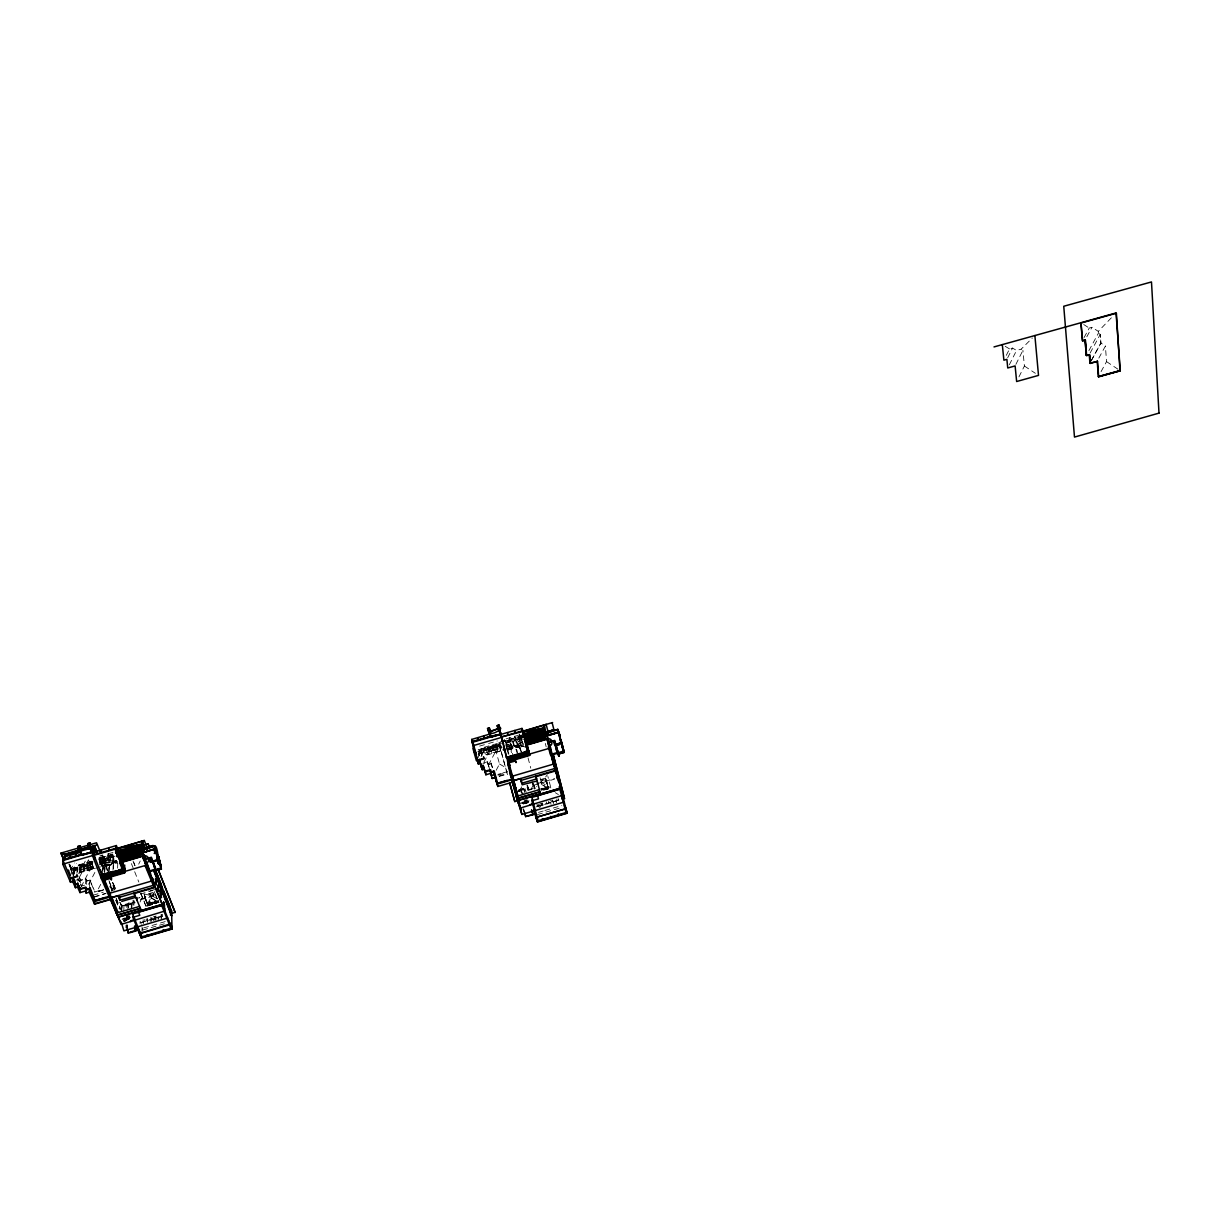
<?xml version="1.0" encoding="UTF-8"?>
<svg xmlns="http://www.w3.org/2000/svg" width="1220" height="1220" viewBox="0 0 1220 1220"><rect width="100%" height="100%" fill="white"/><g stroke="black" fill="none" stroke-linecap="round" stroke-linejoin="round"><path stroke-width="0.75" stroke-dasharray="5 3.75" d="M141.993 933.498L142.008 928.405L142.877 930.524M143.365 923.601L143.136 919.712M117.73 861.671L102.144 866.825M139.522 923.021L162.672 915.839M133.91 905.362L133.956 899.536M131.272 909.113L131.318 903.745L124.547 905.728M131.912 907.497L131.943 902.983M133.01 905.027L133.071 898.454M129.533 918.767L129.564 916.159M129.747 915.808L129.716 918.812L126.529 919.743M125.385 918.263L125.34 920.81M126.727 919.59L127.368 916.51L127.322 919.407M127.109 927.444L127.139 924.806M127.154 914.924C124.318 920.658 135.206 914.42 127.093 917.44M127.276 928.877L127.261 925.111M127.612 917.455L127.612 914.786M127.703 914.771L127.658 917.364M127.871 910.105L127.932 904.737M128.13 919.178L128.237 914.619M128.634 907.939L128.664 904.965L130.586 904.401M128.923 918.934L128.954 916.037M124.013 921.207L124.043 919.453M125.065 921.832L125.111 918.202L122.64 919.072M125.934 927.779L126.026 925.034M126.621 917.745L126.651 915.153M123.86 909.845L123.937 905.331M121.421 910.562L121.954 905.301L134.383 901.671M117.638 868.167L117.745 863.333L113.475 863.943L113.307 870.409M113.963 856.989L110.684 857.828L110.562 862.174L113.856 861.198L113.963 856.867M114.619 890.143L111.813 882.563M112.499 882.365L114.436 887.062L113.734 887.992M111.386 890.89L111.722 887.428M111.538 891.256L111.645 887.214M112.698 861.534L112.804 857.202M113.018 870.485L113.185 864.034L109.373 865.758L109.19 872.224M113.262 861.823L113.399 856.714M108.961 871.675L109.373 865.758M109.952 857.614L109.8 862.921L116.724 860.923M110.12 857.66L109.983 862.769L116.556 860.862M108.046 853.71L108.031 856.776L102.8 857.904M108.123 856.364L108.199 853.832M108.58 858.011L108.458 861.991L102.694 863.668M108.87 863.455L108.9 862.387L102.678 864.202M108.9 872.315L108.854 865.285L105.042 867.023L104.828 873.489M105.301 859.063L105.179 862.845L108.29 861.945L108.336 858.209L105.347 859.078M106.735 862.357L106.841 858.636M104.31 863.196L104.462 858.514M104.157 871.614L104.325 866.2L116.937 862.54M104.6 872.94L104.813 866.459L117.516 862.769M104.996 862.997L105.133 859.002M100.086 859.322L100.116 858.529M100.955 864.217L101.016 862.479M101.474 865.498L101.519 863.684M101.992 864.401L102.16 859.444L113.521 856.15M102.16 866.429L102.388 859.734L106.643 870.043M102.419 857.919L102.51 855.388M102.358 873.291L102.388 865.514M102.816 858.224L102.739 855.327M102.709 870.15L103.212 856.043L100.452 856.837L99.964 867.527M99.14 860.024L99.155 858.971L101.702 865.315M99.644 864.782L99.933 856.989M100.452 863.013L100.498 861.198M112.636 853.985L98.469 858.484L112.636 854.381M93.406 868.244L93.498 866.047M92.201 863.729L92.278 861.976M92.491 869.311L92.522 861.579L92.491 869.311L88.999 870.348L89.06 862.327M88.999 870.348L89.045 862.586M89.563 886.665L89.853 879.818L86.727 880.733L86.559 884.378M90.478 869.097L90.676 864.705M90.692 864.172L90.768 862.418M86.056 870.378L86.254 865.986M87.855 865.026L87.931 863.211M87.794 870.012L88.13 862.586M84.302 871.019L84.653 863.592M84.714 865.941L84.805 864.126M85.568 883.829L85.812 878.583L80.627 880.093L80.444 883.737M86.284 865.453L86.361 863.699M83.433 866.307L83.524 864.492M83.356 871.293L83.722 863.867M80.108 872.102L80.322 867.71L83.418 866.779L83.189 871.248L80.108 872.102L80.276 867.679M80.352 867.161L80.444 865.407L80.291 867.222M81.618 871.659L81.847 867.268M81.862 866.734L81.954 864.98M77.851 881.221L78.019 878.003M79.315 865.148L78.934 872.574L96.654 867.435M79.864 872.315L80.245 864.873M77.058 869.463L77.15 867.71M76.936 873.154L77.363 865.285L91.744 861.122M77.683 871.904L77.363 865.285M73.749 874.343L73.947 870.866L77.089 869.952M73.978 870.394L74.084 868.564M74.344 874.069L74.511 871.034L76.494 870.455M75.548 869.906L75.64 868.152M73.047 875.457L73.337 868.457L70.989 868.701L77.958 866.688M73.581 874.435L73.779 870.805L77.272 869.799M69.586 865.361L71.202 869.692L73.413 869.052M71.37 874.069L71.69 868.503L70.272 865.163M519.506 791.307L521.916 786.351M531.035 789.493L533.399 784.628M126.453 907.314L129.762 900.573M140.025 902.068L144.082 893.803M147.589 906.155L151.615 897.92L147.925 888.724M138.683 864.156L140.224 861M147.833 905.652L151.509 898.225L149.77 893.894L144.387 897.096L147.833 905.652L144.387 894.962L153.354 892.338M1006.302 355.356L1009.535 348.905L1012.539 348.066L1016.534 350.46L1021.14 349.179L1032.379 338.016M1007.689 357.735L1012.539 348.066M1009.337 364.795L1016.534 350.46M1015.894 364.368L1022.909 350.353L1021.14 349.179M1018.959 376.873L1024.403 366.031L1022.909 350.353M78.903 873.352L86.483 858.727M79.346 877.424L88.481 859.81L91.439 866.947L94.703 868.716M91.439 866.947L81.526 886.071L78.522 879.025L81.526 886.071L88.907 883.92L96.334 869.601M98.393 888.801L100.848 884.058M477.157 759.282L481.778 750.468L484.691 749.629L489.754 751.184L494.176 749.827L500.429 742.827M483.837 762.317L489.723 751.124M488.427 765.047L495.93 750.849L494.161 749.827M157.548 898.881L151.478 895.663L140.819 893.192L146.003 906.018L155.885 889.914M496.189 770.262L499.498 763.979L495.899 750.849M1084.077 337.559L1089.231 328.073L1091.991 327.296L1098.29 331.367L1112.152 316.986M1086.822 336.781L1091.991 327.311M1088.896 350.643L1098.412 333.167L1098.29 331.367M1090.116 353.037L1100.257 334.402L1098.412 333.167M1091.61 360.068L1100.897 343.034L1100.257 334.402L1100.882 343.034L1089.918 363.163M1098.839 358.1L1105.411 346.053L1100.882 343.034M1101.08 371.612L1106.54 361.608L1105.411 346.053M69.982 870.439L74.603 862.952M71.828 871.126L76.463 863.653M513.788 745.466L512.507 741.607L510.448 742.202L511.744 746.076L514.489 745.71L516.975 744.566L515.663 740.692L513.62 741.287L514.901 745.145M516.472 743.071L516.197 742.263M510.982 743.788L511.241 744.581M512.537 741.714L513.65 741.394M541.375 783.636L540.872 782.218L547.46 774.807M110.639 859.597L110.608 860.496M522.892 735.828L520.604 737.719M94.26 897.127L106.049 893.482M89.304 863.196L92.781 862.174M492.514 745.664L494.771 752.892L502.243 750.041L500.841 745.664L497.47 746.64M147.833 903.501L156.312 901.016M538.081 789.691L547.826 786.839M149.328 903.425L151.676 902.739L151.676 904.157M157.044 901.168L154.696 901.854L154.757 903.212M546.453 787.601L544.196 788.257L544.623 789.523M149.389 904.127L151.615 903.471M152.073 903.334L154.315 902.678M154.757 902.541L156.999 901.9M541.863 789.63L544.029 789.004M544.471 788.882L546.621 788.242M144.387 896.852L147.833 905.469L158.554 902.266M146.003 906.018L162.092 901.305M147.788 905.896L154.94 903.791M543.937 789.919L550.982 788.257L547.887 776.454M122.64 918.69L125.385 917.882M122.076 919.438L124.638 918.919L124.608 921.039L126.712 920.414M521.748 802.501L529.038 800.366M130.494 917.348L125.629 918.767L125.126 917.516M520.086 803.568L529.205 800.899M128.862 918.507L125.629 919.453L125.111 918.202M522.114 803.66L529.404 801.525M123.479 920.612L129.518 919.148L127.307 919.804M125.584 920.307L126.712 919.971M523.365 803.812L527.406 802.653M123.555 921.222L127.032 920.2M524.6 803.751L527.696 802.851M525.164 803.584L526.735 803.126M153.354 916.861L154.803 916.433L154.849 920.246M541.116 803.522L539.713 803.934L540.872 807.35M549.9 800.945L551.303 800.534L551.897 802.241M141.291 922.503L162.672 916.235M537.242 806.328L558.989 799.969M536.159 806.847L560.132 799.817M143.64 927.917L169.367 920.368M538.477 812.383L543.19 810.995M544.867 810.492L561.764 805.535M142.74 930.006L164.685 923.723M537.547 814.594L560.376 807.884M102.907 858.102L99.171 859.185M478.545 751.261L481.61 750.376L480.985 748.195L500.871 742.431M484.065 762.774L487.421 761.798L488.015 763.995L491.05 763.11L493.49 771.009M491.279 763.857L488.244 764.742L487.649 762.546L482.632 764.01M94.916 891.866L103.639 889.319M497.806 774.425L501.176 773.434M502.869 772.946L507.916 771.482M98.378 891.271L103.761 889.639M98.515 891.591L103.746 890.066M498.05 775.173L504.79 773.205M499.087 776.057L504.363 774.532M499.209 776.423L504.5 774.883M93.208 895.175L103.273 892.232M94.275 896.715L105.21 893.528M149.801 890.981L155.184 889.41M140.285 894.077L152.576 890.478M540.353 779.641L545.553 778.116L546.362 780.571M135.435 898.362L139.843 897.813L138.531 894.58M141.001 899.048L156.343 894.58M536.8 783.743L554.52 778.558M140.269 899.872L156.145 895.236M518.759 789.676L527.345 787.174M533.17 783.24L534.924 788.44L534.055 785.131L554.505 779.153M121.497 906.048L134.383 902.281L135.435 904.874M518.729 790.285L528.138 787.525L527.269 787.784L528.199 791.094M124.715 905.789L127.764 904.889M128.1 904.798L131.15 903.898M134.368 903.029L135.267 902.754M517.951 791.078L524.493 789.157M125.279 905.957L127.2 905.393M518.134 791.124L521.092 790.255M521.413 790.163L524.356 789.294L525.912 794.006M518.79 791.261L520.635 790.712L521.504 793.366M528.428 789.752L534.131 788.089L532.133 782.218M532.072 789.279L529.221 790.102L527.482 784.902L528.367 788.196M99.979 855.723L102.754 854.93M108.183 853.802L113.262 852.368M479.628 746.091L486.78 744.017M488.579 743.499L497.303 740.967M506.117 738.832L519.613 734.882L520.376 737.154M519.796 735.629L522.023 734.974M99.918 857.523L102.465 856.791M522.145 735.34L519.918 735.98L519.491 734.486M521.733 735.721L498.675 742.4L507.688 775.493M504.104 743.788L498.675 742.4L521.855 736.072M99.872 858.651L113.216 854.793M520.391 736.682L522.404 736.102M520.604 737.017L505.202 741.516L510.143 740.128M91.729 861.549L77.348 865.727L77.927 867.115L73.169 868.503L74.755 872.224M98.911 859.475L99.842 859.2L104.325 870.058M520.559 737.154L522.557 736.56M91.973 861.671L77.577 866.276L93.757 861.594M113.201 855.525L99.155 859.597L102.816 868.564M481.214 748.943L500.261 743.88M523.273 736.956L505.629 742.065L507.474 748.882L523.319 744.276M100.345 859.78L113.597 855.937M500.444 743.986L478.316 750.513M505.507 742.614L522.907 737.566M80.398 866.291L83.418 865.407M84.82 865.01L87.84 864.126M89.228 863.729L92.247 862.86M103.075 859.52L115.122 856.104M505.904 742.69L521.672 738.115M484.63 749.385L487.558 748.546M488.9 748.15L491.812 747.311M493.154 746.914L496.067 746.076M506.193 742.949L521.977 738.375M71.233 869.25L73.429 868.61L74.786 871.797M77.394 867.511L73.917 868.518L73.795 870.546L77.287 869.524M497.409 745.679L500.322 744.841M508.099 742.599L506.651 743.026L507.733 746.335M517.844 739.778L520.726 738.939L521.931 742.248L518.927 743.117M477.798 751.703L481.168 750.742L481.702 752.526L478.347 753.502M80.108 867.374L83.6 866.352M84.531 866.093L88.023 865.071M88.953 864.812L92.43 863.79M74.084 869.463L77.104 868.579M80.108 867.634L83.585 866.627M84.516 866.352L88.008 865.346M92.43 864.065L88.938 865.071L92.247 864.217L92.003 868.655L88.969 869.54M484.691 750.346L488.061 749.37M488.945 749.111L492.316 748.134M493.216 747.875L496.586 746.899M478.301 752.542L481.214 751.703M484.767 750.59L488.122 749.614M489.022 749.354L492.392 748.378M493.292 748.119L496.662 747.143M497.546 746.884L500.917 745.908M105.301 860.939L108.29 860.069M484.95 750.635L487.985 749.751L489.159 753.716M489.22 749.4L492.255 748.516L493.399 752.572M496.509 747.28L493.49 748.165L494.771 752.892M497.745 746.914L500.779 746.045L501.359 748.028L498.431 748.882M505.751 745.084L508.633 744.261M518.347 741.44L521.291 740.586M481.778 752.77L478.408 753.746L479.384 756.964M481.641 752.908L478.606 753.792L479.536 756.888M84.637 868.61L87.672 867.74M80.215 869.906L83.25 869.021M89.06 867.328L92.095 866.459M485.621 752.603L488.549 751.749M489.891 751.352L492.819 750.513M494.161 750.117L497.089 749.278M506.239 746.792L509.243 745.923M506.102 746.93L509.441 745.969L508.282 742.416M113.856 861.228L115.992 860.603M507.047 747.174L510.051 746.304L510.356 747.265M522.678 742.644L518.5 743.849L518.82 744.81M102.632 865.331L120.429 860.176M506.087 748.562L523.258 743.59M497.974 751.276L486.033 754.738L484.004 748.134M78.736 873.169L98.85 867.328M102.846 866.002L116.556 862.021M506.971 749.004L522.297 744.566M486.902 755.028L504.546 749.904M508.176 749.293L523.822 744.749M507.017 750.01L523.471 745.237M507.184 750.59L510.936 748.882L512.979 755.195M520.421 749.888L519.445 747.021L515.389 747.586L516.99 752.466M521.519 752.115L519.567 746.381L523.624 745.816M521.352 746.564L523.441 746.32M75.518 880.291L78.522 879.422L81.511 886.482M147.833 905.469L158.6 902.373L158.57 900.36M543.251 790.133L548.451 788.638L546.148 779.824L548.39 788.547L547.673 786.305M546.225 780.022L540.506 780.098L541.665 784.506L548.497 788.76M149.77 893.894L155.382 894.26M98.484 858.087L116.769 861.152M505.904 744.261L522.175 748.424M526.491 747.586L521.077 745.45M521.474 746.899L519.125 738.146L524.371 739.549M478.164 749.37L481.793 750.483M109.724 886.848L114.543 889.471M540.872 782.218L550.845 787.891M499.498 763.979L505.568 767.533M1005.204 346.327L1009.535 348.905M151.509 898.225L158.585 902.495M151.615 897.92L156.328 900.772M547.826 787.983L541.787 784.216L539.88 776.911M555.359 792.71L558.379 794.586M1083.711 324.505L1089.231 328.073M1106.525 361.608L1118.465 369.538M1024.403 366.031L1035.368 373.305M69.54 863.943L71.66 868.93M68.854 864.141L74.832 878.69M79.407 877.241L80.627 880.093M79.391 877.653L80.596 880.52L85.796 879.01L86.696 881.16L89.838 880.245L94.901 892.293M102.663 858.422L107.695 870.409L102.739 858.56M112.713 882.395L114.878 887.535M89.853 879.818L94.184 890.143M85.812 878.583L86.727 880.733M115.473 889.075L112.636 882.289L115.488 888.739M99.857 858.773L104.981 871.049M108.931 880.672L113.201 890.981M116.083 897.951L121.847 911.904L121.954 905.301L120.597 901.992M109.236 881.953L112.758 890.447M116.266 898.942L120.49 909.144M110.044 886.04L112.209 891.271M115.824 900.009L119.438 908.747M99.186 860.237L102.8 868.976M115.808 900.421L119.423 909.159M102.892 855.693L103.075 857.645M101.718 855.281L108.214 871.065M103.273 860.009L108.046 871.553M120.582 902.739L121.481 906.78L119.545 902.068M120.094 902.632L123.632 911.218M113.567 887.885L114.314 889.685M100.452 856.837L102.739 862.403L99.75 857.05M140.087 921.283L141.337 924.333M131.394 863.607L138.836 882.06M144.89 897.279L145.607 899.064M145.744 899.414L146.461 901.199M146.613 901.549L147.33 903.334M140.819 893.604L146.003 906.414M133.697 862.25L135.024 865.575M133.026 861L135.024 865.971M155.169 893.94L157.182 898.972M155.169 893.711L157.197 898.85M558.12 798.536L558.729 800.228M556.716 798.947L557.326 800.64M556.015 801.021L556.625 802.729M545.919 779.443L547.002 783.133M546.819 782.843L547.231 784.033M547.048 783.759L548.131 787.434M552.599 800.152L553.194 801.86M552.34 800.091L553.758 803.599M547.033 786.671L547.75 788.73L543.159 789.919L542.747 788.715M547.094 788.898L546.591 787.464L541.405 788.974L541.893 790.423M545.34 787.967L545.752 789.157M550.495 802.653L551.089 804.361M543.998 788.227L544.501 789.66M548.481 801.357L549.076 803.065M544.242 789.599L543.815 788.41L541.588 789.02L542.076 790.24M546.24 801.769L547.109 804.27M541.268 789.111L541.711 790.377M522.221 741.241L523.197 744.856M519.827 734.775L520.909 738.146M519.629 734.989L520.681 738.222L519.125 732.244M520.909 738.756L522.13 742.294L518.79 743.254L517.585 739.716M536.663 786.793L536.617 786.473M542.412 803.141L543.007 804.849M542.153 803.08L542.991 805.52M519.125 738.146L521.214 737.917L522.999 744.642M519.293 739.35L520.421 742.66M541.284 803.339L542.122 805.779M534.055 785.131L535.275 788.699M531.767 780.388L534.36 788.044M519.72 746.945L520.696 749.812M521.23 752.191L519.445 747.021M538.233 804.331L539.408 807.808M514.688 736.316L515.45 738.588M514.535 736.224L515.435 738.558M537.044 804.681L537.624 806.42L536.998 804.727M512.964 741.165L514.489 745.71M517.188 753.975C518.698 744.444 506.269 748.043 513.269 755.119M526.948 785.344L528.321 790.118M509.441 737.703L510.143 740.098M509.808 742.08L511.317 746.625L517.859 744.825L516.258 740.113L517.661 744.779L511.317 746.625L509.609 742.034M524.92 788.471L526.262 792.497M528.001 800.686L528.626 802.577M525.225 793.732L523.914 789.767L522.053 790.301L523.365 794.281M526.491 798.383L527.94 802.775M526.43 800.289L527.192 802.623M525.759 800.198L526.613 802.79M524.844 798.917L525.515 801.265M524.981 800.411L525.835 803.019M524.219 800.64L525.073 803.248M504.516 739.411L505.248 741.668M521.214 790.118L522.8 794.921M504.653 740.54L504.973 741.546M522.663 802.257L523.273 804.148M523.533 808.936L524.829 812.993L523.456 808.952L524.28 812.062M522.999 809.012L523.7 811.468M498.629 744.49L499.117 746.03M499.27 746.518L500.52 750.407M496.769 744.444L498.873 751.017M495.884 744.703L498.141 751.886M495.823 745.298L496.311 746.853M496.464 747.326L497.714 751.23M494.374 745.725L494.862 747.265M495.015 747.753L496.25 751.657M492.849 746.121L493.353 747.738M491.629 745.923L493.688 752.526M491.568 746.533L492.057 748.089M490.104 746.945L490.592 748.5M490.745 748.988L491.965 752.892M488.259 746.899L490.318 753.502M487.375 747.159L489.418 753.762M487.314 747.768L487.786 749.324M485.85 748.18L486.338 749.736M486.475 750.224L487.695 754.128M487.421 761.798L489.83 769.698M488.015 763.995L489.891 770.11M483.12 748.394L485.133 755.012M480.985 748.195L483.761 757.483M481.015 750.879L481.519 752.496M481.991 756.064L481.168 753.38L479.262 753.929L480.07 756.629M479.521 751.337L479.994 752.908M142.008 927.154L142.877 930.113M495.945 744.932L492.59 745.908M488.412 747.082L490.272 753.838M491.05 763.11L492.255 767.38M498.797 742.751L507.794 775.844M507.947 750.605L508.877 754.082M504.821 740.372L505.126 741.409M508.343 754.143L506.071 745.618L508.084 752.526M533.14 784.277L534.436 789.172M528.046 757.894L530.761 768.158M545.553 778.116L548.054 787.205M545.294 743.407L546.163 746.792M162.428 914.192L162.458 916.098M161.314 914.39L161.36 918.462M161.086 914.588L161.131 918.401M158.188 917.348L158.219 919.255M157.883 900.558L157.899 902.709M158.127 916.723L158.158 919.301M157.227 902.632L157.212 901.031L149.16 903.379L149.16 904.996M156.983 901.229L156.999 902.571M155.87 901.549L155.885 902.891M155.931 915.839L155.962 920.048M155.031 916.22L155.062 920.307M154.528 901.809L154.543 903.425M154.299 902.007L154.315 903.349L154.361 901.961L152.012 902.647L151.844 904.203M153.186 902.342L153.201 903.684M153.369 918.767L153.384 920.673M151.89 917.287L151.905 919.194M151.478 895.663L151.478 897.264M151.676 918.568L151.692 921.298M150.502 903.12L150.502 904.462M150.761 917.47L150.792 921.557M148.489 903.303L148.489 905.453M147.605 902.968L147.62 905.118M147.574 919.804L147.589 922.396M147.33 902.663L147.406 904.31M147.406 918.462L147.406 921.191M146.964 901.778L146.964 903.12M146.613 902.22L146.476 900.543L146.461 901.87M146.339 918.873L146.339 920.81M146.11 899.643L146.11 900.97M145.607 898.393L145.744 900.086M145.241 897.493L145.241 898.835M144.86 896.532L144.89 897.951M144.6 895.495L144.814 897.905M144.829 919.361L144.829 921.268M144.387 894.962L144.387 897.096M126.483 924.912L126.483 927.627L126.605 924.958M87.825 865.498L87.55 870.043L84.531 870.821L84.683 866.398L87.825 865.498M484.675 749.568L480.817 756.903L484.691 749.629"/><path stroke-width="1.5" d="M149.663 872.3C145.668 873.749 137.875 829.936 144.311 848.053M142.42 843.31L142.42 856.364L143.762 859.749M157.624 854.915L154.284 846.466L142.588 849.852L142.588 844.652M139.629 933.681L170.358 924.653M141.032 847.564L141.017 851.362L137.829 852.277L137.845 848.495M171.593 910.638L172.005 929.045L141.306 938.058L141.322 935.953M141.184 851.407L141.2 847.427L137.677 848.449M141.84 851.224L141.855 843.477M137.845 848.098L137.86 846.314M139.278 854.305L139.263 856.455L136.182 857.385L136.182 855.159L139.507 854.107L139.492 856.516L136 857.523L136.015 855.113M139.431 851.789L139.431 848.068M139.416 847.61L139.416 845.887M141.306 938.058L132.614 916.738L133.529 916.464M135.847 852.963L135.832 846.802L132.37 847.793L132.309 853.985M126.987 928.389L128.298 933.193L135.832 930.982L135.603 927.261M136.487 852.765L137.006 844.88L136.96 852.643M136.899 927.047L141.306 937.784L172.005 928.771L154.162 884.18M137.067 900.482L136.945 897.523M137.662 852.429L137.692 846.253L141.154 845.246L141.154 847.244L137.677 848.251M137.753 856.882L137.753 854.747M134.078 853.344L134.108 849.608M134.093 849.151L134.093 847.427M135.374 929.564L135.283 926.102L135.664 930.28M135.695 849.12L135.679 852.902L132.492 853.832M135.649 848.739L135.664 846.939M135.283 929.579L135.313 926.193M131.76 856.44L131.745 858.666L134.886 857.751M133.315 858.178L133.331 856.028M130.037 850.325L130.052 848.601M130.266 854.579L130.281 848.403L126.819 849.41L126.727 855.601M130.479 856.821L130.464 859.032L127.307 859.947M130.921 854.381L131.684 846.421L131.607 854.183M130.83 921.603L130.525 920.871L134.856 919.59M127.429 929.472L128.298 933.193M128.496 854.961L128.542 851.224M128.527 850.767L128.542 849.044M128.878 859.46L128.908 857.309M122.915 859.017L122.869 861.244L126.026 860.329L126.056 858.102M126.026 855.799L126.148 848.022M126.956 851.652L126.91 855.449L130.098 854.519M126.956 851.255L126.987 849.455M110.303 875.35L111.447 878.141L104.584 880.138L104.478 883.341L102.434 878.415L102.739 879.315L123.952 873.139L123.708 869.067L124.593 868.716L122.061 862.265M97.249 852.948L94.672 846.68L93.848 846.924L93.528 854.808L116.54 848.037L124.638 867.984L122.213 868.152M124.455 860.74L124.486 858.59M124.699 865.01L124.547 872.132L101.489 878.949L92.476 855.601L91.866 848.418M124.806 852.277L124.745 856.074L121.558 857.004L121.619 853.192M124.76 851.88L124.791 850.096M124.882 872.879L124.928 869.54L121.725 861.655M124.913 856.12L124.958 849.943L121.497 850.95L121.375 857.157M125.569 855.937L125.675 848.159M121.634 852.795L121.664 850.996M121.588 873.001L121.695 870.653L124.928 869.54M121.832 872.925L121.878 870.5L118.386 871.522L118.325 873.977M121.222 922.03L123.876 930.86L167.704 918.004M122.869 864.385L121.954 863.928M123.144 856.501L123.22 852.765M123.189 852.307L123.22 850.584M119.895 855.799L120.017 849.791M118.035 917.12L141.245 910.334L133.941 893.07L135.054 895.815L119.819 900.269L119.88 896.837M120.078 873.459L120.124 871.141M118.142 855.266L120.521 862.372L120.78 858.468M120.765 859.185L119.834 859.002L119.758 862.967L123.952 873.139M120.368 858.484L120.704 849.593M120.826 849.562L120.658 862.708L124.547 872.163L118.569 873.734M116.342 913.201L116.327 911.401L117.532 914.314M117.959 856.059L117.882 852.124L116.952 852.399L117.181 856.654L118.111 856.379L118.203 852.871L117.257 853.146L117.181 856.654M118.508 873.916L118.553 871.568M118.066 915.732L118.096 917.257L162.153 904.355M114.482 906.475L114.527 904.127M115.808 853.268L115.58 849.105L116.83 849.593L116.754 852.994L115.808 853.268L115.58 849.029L94.031 855.342L91.653 850.355M116.54 848.037L116.739 853.009L115.503 852.521M116.144 874.618L116.159 873.474L113.643 874.221L113.612 875.365M116.724 874.45L116.769 871.98L109.403 874.13L109.327 876.631M116.8 871.08L114.344 871.248M113.033 875.548L113.063 873.977M113.109 872.147L110.669 872.315M112.88 902.785L112.941 900.299M77.76 882.822L77.531 887.092L75.426 887.702L72.697 881.587L72.91 877.881L75.609 884.256L77.714 883.646L80.154 889.38L85.385 887.855L86.3 890.02L89.456 889.105L89.319 892.232L94.581 904.157L110.425 899.536L110.501 896.898L94.031 855.342M111.447 878.141L111.401 880.047L109.373 875.045M112.438 875.716L112.469 874.557L109.952 875.289L109.922 876.463M109.434 873.123L101.382 874.847M109.891 894.55L109.8 898.057L121.176 924.379L165.112 910.943M110.425 899.536L110.075 895.892M107.558 874.801L107.482 877.18L107.787 874.603L104.295 875.609L104.219 878.141M108.748 850.279L108.824 847.702M120.765 859.277L120.658 862.708L119.758 862.967L142.42 856.364L165.112 911.523M105.972 877.622L106.049 875.243M102.739 879.162L104.478 883.341M101.412 874.115L101.489 878.949L109.8 898.057L154.177 885.079L154.101 882.594M102.312 875.289L102.572 874.404M101.26 852.444L101.351 849.867M101.626 874.938L102.099 873.916M94.581 904.157L94.718 900.695M92.659 851.133L92.323 848.632L93.787 852.201L116.296 845.567L120.429 855.738M93.894 859.002L94.215 847.015M94.352 854.564L94.687 846.253L86.94 848.495M94.703 851.972L94.901 847.244L93.559 854.793M91.454 847.671L91.408 850.05L90.661 848.693M102.587 876.936L110.135 896.029L95.007 900.436L89.96 887.519M91.774 850.508L91.607 847.915L92.354 849.013M90.097 848.22L89.777 843.462M89.899 848.19L89.899 844.682M89.929 843.203L88.069 843.477L89.929 843.203L90.555 844.728L89.624 845.002M90.143 848.571L89.7 843.279M90.356 846.375L90.783 849.272M90.555 844.728L89.944 842.944M91.515 850.004L90.692 846.741M91.149 849.837L90.067 845.963M91.286 849.898L91.317 847.519M89.319 892.232L86.147 893.147L86.33 889.197M88.267 847.778L88.358 843.874M89.929 888.343L86.757 889.258L86.803 888.434M88.816 844.133L89.197 847.458M88.679 848.449L88.191 847.595M86.147 893.147L85.385 887.855M79.956 888.007L79.91 888.831L85.857 887.108L86.757 889.258M85.232 891.088L79.986 892.613L80.2 888.556L78.98 885.689M89.136 847.32L92.613 852.246L82.167 855.266L81.206 852.963M79.681 851.087L79.025 850.233M79.864 845.856L80.489 847.641L79.864 845.856L77.989 846.39L78.614 848.174M80.001 850.721L79.696 846.375L80.169 847.519M79.864 850.157L79.834 847.168M75.426 887.702L75.655 883.432M78.293 846.787L78.583 851.224M79.269 847.061L78.568 851.652L90.265 848.464M79.087 850.386L79.208 846.924L79.681 848.068L78.736 847.046M76.174 856.12L76.311 853.527M72.697 881.587L70.47 882.228L70.684 878.522L63.028 860.512L92.598 851.712M69.982 858.148L70.15 855.312M64.889 858.163L65.102 854.808L78.126 851.041L78.431 847.564M65.102 854.808L65.316 855.799L80.108 851.529M70.47 882.228L62.784 864.202L63.074 859.703L82.152 854.183M116.068 848.159L116.327 845.536C115.763 850.248 125.141 870.821 118.188 853.42M141.993 843.401L144.311 840.488L147.635 849.272M543.525 727.12L546.133 724.421L522.846 731.542M524.295 736.331L528.245 735.324M541.299 737.947L542.519 739.503M548.39 733.037L553.895 729.621L552.126 722.682M549.686 746.091L550.022 745.923A3.523 2.974 -20.6 0 0 551.821 742.416M547.505 732.686L553.895 729.621L541.482 733.647M488.839 729.834L490.638 736.057M141.947 852.948L154.315 849.257L142.588 852.658M546.331 735.919L558.303 732.336L561.017 742.965M102.419 878.674L123.647 872.422M525.073 737.582L529.785 754.646L507.566 761.188L520.101 807.823M526.064 741.455L525.164 741.714L528.916 754.905L508.435 760.822L509.746 765.718L508.816 762.866L515.45 760.944L516.014 762.637L514.642 757.544L521.794 755.531M116.281 913.063L139.583 906.399M516.563 796.385L539.408 789.645M517.997 796.919L516.472 797.377L516.822 798.643L539.987 791.856M140.376 908.305L117.166 915.091L117.196 913.627L117.227 915.229L140.437 908.442M517.219 798.46L539.957 791.734M517.844 800.335L540.506 793.808M162.229 904.538L132.111 913.155L135.161 920.292M509.685 782.843L514.794 801.586L560.682 788.044M560.727 788.227L531.676 796.538L533.597 803.858M132.492 914.024L162.519 905.24L162.504 904.432M559.949 788.989L537.593 795.531L538.477 798.856L532.713 800.549L538.096 820.724L565.988 812.535L559.217 786.778M531.905 797.438L560.91 788.943L560.651 788.227M518.18 801.937L515.999 794.312M518.21 802.745L519.735 802.303M532.561 799.939L531.676 800.198L537.41 821.716L567.041 813.008L554.551 763.796L512.553 776.149L517.875 795.943L514.382 783.453L515.114 785.665M519.4 805.291L521.199 810.431L514.825 791.414M533.414 803.156L529.434 805.124M546.225 734.76L543.403 727.425L548.222 738.862L562.527 795.394L520.421 808.021M520.665 808.829L518.683 802.653M169.824 911.767L171.608 911.248L155.123 869.692M171.578 913.627L175.131 912.179L158.463 870.058M516.258 796.706L521.901 814.426L564.235 802.013M129.808 932.217L135.832 930.448L135.389 929.381M525.652 816.149L524.463 812.383M533.048 814.716L525.622 816.394L533.048 814.716L532.164 811.422M139.553 933.498L170.266 923.906M565.928 808.616L536.236 817.339L537.486 821.96L567.132 813.252L565.745 808.113M565.973 808.799L536.236 817.308M171.273 926.59L170.663 923.174L170.708 925.553M536.693 819.565L535.839 814.823M565.622 811.071L567.132 813.252M149.725 935.008L147.224 935.755L147.224 934.566M150.182 934.886L153.141 934.017M166.088 930.204L163.144 931.073L163.114 929.899M545.447 819.062L542.595 819.901L542.229 818.834M545.889 818.925L548.741 818.086M561.688 814.289L558.394 815.25L558.028 814.197M526.369 745.237L548.222 738.862M528.534 750.925L508.908 756.629M101.611 875.487L124.593 868.716M156.861 857.263C157.197 864.721 157.837 850.965 154.681 848.952L142.42 852.521L145.149 859.368M142.588 849.852L154.65 845.887C158.768 844.926 159.286 876.128 158.112 859.139L161.131 867.954L154.97 869.707L152.881 861L158.798 859.383M528.779 751.657L506.559 758.108L501.725 737.566M560.88 742.4C564.921 741.013 552.202 746.594 555.573 744.307M150.197 861.823C152.058 863.196 148.581 860.481 150.167 857.904L151.646 861.762L158.844 859.551M114.802 872.483L109.739 873.962L109.419 873.215M509.32 758.123L527.36 752.877M561.52 742.812L554.49 744.581M152.897 861.899L159.042 860.329M159.515 859.947L160.338 864.675M109.617 874.847L116.525 872.834M481.336 766.633L483.364 766.038L484.996 771.909L490.059 770.43L491.523 775.432L494.573 774.532L497.851 786.458L513.163 781.989L512.08 778.589L513.407 778.024M547.277 738.268L548.664 742.187L554.719 740.433L558.013 753.228L551.425 755.012L548.237 742.583L554.292 740.83L555.984 745.039L561.734 743.361L564.296 752.359L558.546 754.021L564.296 752.359M109.373 875.121L116.754 872.91M159.774 860.878L160.186 864.584M559.431 744.658L556.167 745.862M124.333 871.568L145.988 865.285L145.973 861.579M529.663 754.036L550.555 747.967L549 743.727M104.462 877.82L107.497 876.951M561.917 744.932L562.649 748.47M159.546 862.22L159.103 858.438M510.341 760.121L513.269 759.282M523.959 756.171L529.77 754.631M561.978 745.191L563.945 751.627L562.817 749.324M160.155 862.296L160.522 865.91M158.158 863.058L158.768 857.111M507.672 758.611L508.633 761.585L529.114 755.637L527.467 750.712L526.018 751.139M480.055 762.332L482.266 769.698L484.294 769.118L483.15 765.306M160.415 863.745L160.811 867.451M507.901 763.201L512.583 777.826M160.735 864.568L160.964 868.61L161.147 865.88M160.308 865.056L160.704 866.078M562.511 747.997L560.956 742.309M484.782 771.162L485.301 770.415L485.865 774.776L490.928 773.297L491.523 775.432M484.843 771.33L490.577 769.667L491.187 771.879L494.237 770.979L497.638 783.347L512.247 779.077M158.463 856.562L160.979 866.154L158.691 856.623M160.674 866.474L161.086 867.481M149.785 870.836L155.321 869.219M551.745 754.158L557.098 752.603L554.231 741.318M557.342 753.426L557.86 752.664L559.141 756.293L557.296 753.304L554.292 740.83L558.013 753.228M558.546 754.021L558.196 752.664L563.945 750.986L564.143 751.977M149.465 871.705L155.55 869.936L150.868 857.706L144.6 859.52M156.983 870.18L161.452 868.884L155.504 871.049L154.97 869.707M155.352 872.94C156.785 874.679 154.498 870.043 154.742 867.816M557.189 752.862L559.141 756.293M495.564 777.094L492.163 778.482L495.686 777.445M553.666 761.402L552.782 761.661L554.093 765.062M152.408 880.809L108.87 893.497L117.211 912.789L117.257 910.684L116.327 910.959M109.861 895.388L110.791 895.114M496.906 783.362L507.078 780.388M95.404 900.482L105.255 897.615M110.501 896.898L94.687 901.519L89.228 888.541M110.761 897.859L117.928 895.77M94.443 903.837L110.303 899.216M117.882 895.663L118.675 897.523L154.025 887.214M540.536 793.945L535.885 776.088L536.632 778.909L521.916 783.194L521.154 780.388L555.268 770.43M134.169 893.589L154.238 887.733L145.058 865.559M536.022 776.637L555.405 770.979L556.396 773.251M161.36 887.916L162.245 887.337M121.756 901.412L135.252 897.462M536.968 781.013L522.145 784.795L520.894 780.144L521.916 783.194M516.151 794.555L517.265 794.052M77.973 846.665L79.941 846.314M487.985 730.124L487.497 728.34L489.311 727.806L489.815 729.591L487.924 729.88L489.815 729.591M497.211 725.519C501.954 724.832 495.046 724.985 497.714 727.303L499.529 726.784L499.026 725L497.882 727.044L497.516 725.702M487.619 728.767L489.388 728.05M488.457 729.072L490.989 736.438M499.727 729.636L498.141 726.113L499.392 730.109M488.061 729.438C488.137 742.339 515.709 718.504 489.266 732.732M63.913 859.856L61.031 853.054L96.563 842.791L100.269 851.773M499.468 726.586L497.714 727.303M80.017 848.418L80.84 849.638M80.566 849.135L79.895 848.266M90.326 846.268L89.685 845.49M61.869 855.022L97.371 844.759M64.782 854.503L94.703 845.841M78.705 850.538L79.575 850.294M489.403 732.076L490.303 731.802L489.205 728.309M79.819 850.98L66.017 855.601M89.929 847.946L89.167 846.787L78.644 849.989M90.341 847.93L94.672 846.68M65.346 855.372L80.123 851.087M489.937 732.717L490.791 737.276L521.977 728.401L525.515 741.089L525.24 740.311L546.041 734.272M90.478 848.678L92.506 850.965L89.441 847.168M489.845 733.418L490.867 736.026M81.069 852.155L63.791 857.157L63.608 859.764L80.947 854.747M92.567 848.952C87.566 844.469 93.117 847.793 92.232 850.843M473.284 744.901L471.713 739.427L490.242 733.937M483.593 756.766L484.142 758.779L477.371 760.746L472.003 741.653L490.409 736.331M90.89 852.216L82.182 854.869L92.659 851.85L95.434 859.063M495.549 735.08L472.399 741.745L471.713 739.427M502.625 741.363L500.779 734.013L490.638 736.819L489.205 731.405L499.437 728.599M472.231 742.37L500.779 734.089L512.415 779.687L497.135 784.094L493.566 771.177M523.761 735.34L524.661 735.08L523.166 730.566L500.993 737.109L522.511 731.542L525.515 740.235M62.784 864.202L92.476 855.601M116.327 848.601L144.311 840.488L116.312 848.998L142.969 843.782L117.227 851.255M501.054 737.368L500.215 733.616M479.308 759.389L480.512 763.415L478.362 764.04L473.192 745.633L501.847 737.337L500.23 732.015M522.495 731.253L552.599 722.545M141.535 841.693L144.311 840.885M522.495 731.481L523.624 732.061L526.186 740.037M523.319 733.891L544.699 727.684L522.877 731.893M523.563 734.577L524.661 735.08M523.395 734.913L524.676 738.786L525.561 738.527L523.395 734.913L527.62 733.555L529.602 739.045M144.509 844.759L148.047 843.721L149.435 847.229M121.71 851.88L124.715 851.011M127.032 850.34L130.037 849.471M132.583 848.723L135.603 847.854M137.906 847.183L140.925 846.314M524.798 735.355L527.711 734.501M529.953 733.861L532.85 733.022M535.305 732.305L538.218 731.466M540.445 730.811L543.357 729.972M524.981 737.81L524.661 735.904M118.172 853.786L120.704 860.481M121.451 852.948L124.928 851.941M126.788 851.392L130.266 850.386M132.355 849.791L135.816 848.784M121.451 853.146L124.974 852.124M126.788 851.606L130.311 850.569M132.339 849.989L135.877 848.967M530.029 734.806L533.384 733.83M538.752 732.274L535.397 733.25L538.874 732.442M540.551 731.756L543.907 730.795M118.157 854.519L123.708 868.533M524.722 736.605L528.351 735.492M530.105 734.989L533.506 733.998M540.612 731.939L544.013 730.948M116.876 855.891L118.111 856.379M144.158 848.129L153.201 845.506L143.136 848.83M474.382 752.466L475.556 752.13L476.471 755.18M121.649 855.083L124.715 854.183M126.987 853.527L130.052 852.643M132.553 851.911L135.633 851.026M137.891 850.37L140.956 849.486M553.895 729.621L548.039 731.71L546.133 724.421M525.789 738.191L528.748 737.337M530.944 736.697L533.903 735.843M536.327 735.141L539.286 734.272M560.209 735.889L557.769 729.285L546.072 733.144L557.372 729.865M120.399 857.431L141.947 851.194M526.323 739.899L529.404 739M545.111 734.455L542.031 735.34L539.911 730.002L543.251 729.026L545.309 734.486M120.063 858.27L142.42 851.59M525.073 741.089L546.667 734.623M119.85 858.743L142.42 852.185M525.073 741.47L546.865 735.157M119.834 859.536L120.734 859.2M142.588 852.932L153.979 849.166L154.879 853.283L154.65 845.887M546.987 735.629L558.303 732.336M526.186 741.943L525.301 742.126L527.879 751.916M547.078 735.874L558.913 732.442M527.009 744.322L525.972 741.226L527.238 744.978L526.445 742.675M122.945 860.115L125.98 859.231M127.383 858.819L130.418 857.95M131.806 857.538L134.84 856.654M136.243 856.257L139.263 855.372M503.143 749.782L505.065 749.217M528.824 742.629L531.752 741.775M533.094 741.379L536.022 740.54M537.38 740.143L540.292 739.289M541.649 738.908L544.577 738.054M529.114 743.636L532.149 742.751M533.384 742.385L536.434 741.501L535.687 739.579M540.704 740.265L537.669 741.15L537.029 739.198M541.939 739.899L544.989 739.03L544.227 737.109M477.005 759.435L476.913 756.705M559.446 735.675L560.224 735.904L558.241 732.64M70.455 877.958L77.455 875.929M477.218 760.167L483.989 758.215M70.684 878.522L77.699 876.478L76.875 874.527M526.476 746.777L527.589 747.159M144.982 858.682L148.154 857.767A3.904 3.172 -4.9 0 0 144.265 855.678L143.807 855.723M157.182 855.312L156.694 859.368M144.799 857.035L144.997 859.109L151.402 857.263L153.262 862.677M548.573 741.775L551.623 740.891A3.736 3.141 -20.6 0 0 548.222 738.71L547.933 739.137M562.847 746.289L559.934 738.649L561.871 742.477M562.557 746.503L560.559 739.015L561.261 742.721M158.814 856.455L158.325 859.414M554.627 744.947L554.292 740.83M101.641 874.664L111.386 871.842M118.538 870.028L121.985 869.021M512.293 755.912L506.33 757.376L507.23 757.117L513.727 780.541L520.681 778.604L521.154 780.388M522.724 752.877L527.726 751.428M78.553 850.37L82.167 855.266M490.699 736.987L500.779 734.089M1090.238 363.407L1089.597 354.837L1086.623 355.66L1085.449 340.197L1082.674 340.959L1080.95 322.721L1082.353 340.715L1085.114 339.953L1086.303 355.416L1089.582 354.837L1090.238 363.407L1097.527 361.379L1098.671 376.858L1120.28 370.788L1116.041 312.96L994.01 346.922M1097.527 361.364L1089.918 363.163L1089.262 354.593M1097.207 361.12L1098.351 376.614L1120.28 370.788M1081.271 322.964L1116.391 313.22L1119.96 370.544L1098.351 376.614M531.569 742.721L531.417 740.814M61.031 853.054L64.614 853.863M1085.098 339.953L1086.303 355.416M79.742 847.687L81.862 850.264M89.487 845.094L92.598 848.937M89.273 845.094L92.262 848.8M152.454 878.446L153.323 882.899M154.147 882.624L152.393 878.202L153.354 882.731M77.531 887.092L79.986 892.613M151.112 862.174L150.868 857.706L155.474 868.121M68.228 869.967L70.455 875.197M61 853.497L63.806 860.085M137.235 911.859L137.54 912.545M73.627 878.644L74.984 881.831M89.487 888.282L94.581 900.375M81.176 853.497L80.184 851.712M77.989 846.39L78.766 847.93M107.375 889.365L108.123 891.164M109.815 897.218L116.296 912.804M88.557 847.366L89.106 848.495M88.221 847.046L88.907 848.662M94.687 846.253L97.264 852.505M96.578 852.719L93.986 846.451L95.907 851.575M91.195 847.351L91.744 848.266M92.583 850.935L94.077 854.534M100.284 869.509L102.846 875.96M103.425 877.348L110.349 893.803M111.523 896.624L118.05 912.377M91.164 849.318L92.141 851.087M88.282 843.691L88.831 845.018M90.158 848.053L90.905 849.425M88.069 843.477L88.602 845.079M89.609 847.183L90.28 848.647M118.111 916.327L121.192 923.738M110.075 875.777L111.432 879.056M118.675 897.523L119.819 900.269M138.805 929.823L140.681 934.413M135.405 928.847L134.52 926.178L135.832 930.982M121.131 861.915L123.723 868.259M117.822 855.616L120.521 862.372M160.415 892.994L161.391 895.541L160.43 893.177M158.097 889.212L158.966 891.393L158.112 885.4M160.384 894.946L161.467 897.676L160.384 891.119M163.892 904.95L164.502 906.49L164.471 904.584M145.363 859.002L143.99 855.022M163.892 905.255L164.547 909.129L163.632 902.098M149.999 871.537L146.964 862.753A3.69 2.989 -4.9 0 0 148.489 859.277M142.42 852.994L149.709 871.293M170.678 923.738L171.959 926.956M152.408 879.757L149.709 870.805M141.779 854.015L148.703 871.339M152.408 880.703L154.117 884.896M152.897 861.411L155.474 867.908M154.376 866.413L153.628 863.607M156.663 872.834L161.543 885.156M170.022 911.706L169.9 906.246L163.541 890.89M146.186 846.817L146.629 847.93M160.918 884.424L161.772 889.563L160.857 884.195M169.992 907.284L171.349 914.543M170.114 909.479L171.029 911.797M153.689 870.058L171.7 915.427M142.084 841.541L144.799 848.373M153.491 870.089L171.715 915.976M142.42 843.935L144.494 849.455M144.402 849.76L143.884 848.464L143.868 850.172M141.962 844.072L143.731 848.525M156.389 880.962L155.504 878.766L156.419 885.003L155.565 879.01M158.92 887.337L158.051 885.156L158.173 889.258M161.406 893.604L160.323 890.89L160.46 894.992M159.744 862.082L156.861 855.967M154.986 850.95L159.957 863.272M158.112 859.139L158.371 863.607M160.933 867.969L161.452 869.311M154.879 853.283L154.177 853.481M149.435 847.625L148.047 843.721M157.776 868.701L175.146 912.59M170.281 924.47L172.005 929.045M557.204 749.537L558.303 753.075M555.054 745.084L553.804 741.714M545.325 732.03L545.965 733.799M543.449 728.035L545.752 734.348M543.068 729.209L543.632 730.734M548.985 746.594L554.231 762.957M145.516 860.42L146.095 863.409L145.134 859.52M555.115 766.038L553.727 761.57L555.679 768.249L512.842 780.8L511.82 777.689M541.619 729.636L542.183 731.161M542.351 731.558L543.556 734.867M553.407 763.11L555.298 768.951L554.414 766.557M556.259 773.48L555.649 771.787L556.534 774.273M542.763 737.536L543.449 739.442M556.655 775.707L557.906 779.168M557.296 778.253L558.607 781.883M538.721 728.782L541.222 735.675M561.856 793.076L559.629 786.305L562.161 794.144M538.279 728.919L540.78 735.812M540.155 735.995L538.127 730.521L534.772 731.481L536.739 736.971M537.989 730.658L538.554 732.244M538.737 732.579L539.957 735.95L536.876 736.834L535.671 733.464M561.673 797.605L562.283 799.313M566.202 809.714L565.439 807.594L566.461 811.376M564.463 805.673L566.141 810.339M539.957 738.344L540.643 740.25M536.495 731.115L537.044 732.656M537.212 733.052L538.401 736.361M538.493 738.771L539.179 740.677M534.97 731.527L535.534 733.113M533.597 730.277L536.068 737.17M532.926 730.46L535.397 737.368M534.772 737.551L532.759 732.076L529.419 733.037L531.356 738.542M532.621 732.198L533.186 733.799M533.369 734.135L534.573 737.505L531.493 738.405L530.303 735.019M534.223 740.006L534.894 741.912M531.127 732.671L531.676 734.211M531.844 734.608L533.018 737.932M558.47 814.06L558.836 815.128M529.617 733.083L530.166 734.669M530.669 738.74L527.803 731.954L530.227 738.862M527.437 733.738L527.986 735.279M529.953 741.241L530.624 743.163M525.988 734.165L526.521 735.69M526.689 736.102L527.848 739.427M528.382 750.361L530.014 755.378M550.784 816.317L551.242 817.644M525.53 744.169L526.765 747.951M536.8 780.525L537.867 783.697M527.147 755.393L526.415 753.228L523.044 754.204L523.792 756.385M526.278 753.365L526.979 755.439M524.768 753.838L525.469 755.897M523.243 754.25L524.005 756.324M514.779 730.49L515.557 732.778M521.214 753.853L513.94 755.439L514.306 756.674M522.236 756.857L521.489 754.661L514.382 756.736L515.114 758.962M521.352 754.799L514.581 756.766M521.672 757.01L521.337 756.003L518.896 756.705L519.232 757.742M542.671 818.712L543.037 819.764M518.21 756.507L518.668 757.91M518.119 758.077L517.768 757.04L515.328 757.742L515.679 758.794M533.567 810.171L537.486 821.96M507.566 732.579L508.328 734.867M531.707 810.019L532.149 811.59M531.447 810.232L532.759 814.076M513.559 759.419L512.827 757.178L509.457 758.154L510.356 760.365M512.69 757.315L513.391 759.465M511.18 757.788L511.882 759.923M509.716 758.215L510.417 760.35M498.934 725.488L500.322 729.941M499.453 730.887L500.459 733.952M502.777 740.814L500.398 732.732M497.577 725.885L498.69 729.377M498.873 730.094L498.477 728.691M499.437 731.359L500.185 734.028M503.341 747.067L504.47 750.544M512.598 778.177L509.899 769.378L511.942 777.003M515.45 787.357L516.121 789.462M509.594 770.994L511.592 777.14M518.47 798.505L519.018 800.244M510.433 775.096L511.287 777.75L510.387 774.41M512.964 783.164L514.52 788.318M515.343 790.682L515.038 792.085L511.988 780.968M517.234 796.584L519.369 803.187M150.868 857.706L150.411 862.387M513.605 785.573L514.779 789.248L512.43 781.166L518.409 803.355M516.502 794.723L517.021 796.34M517.524 797.743L518.957 802.196M515.968 794.189L518.134 800.503M490.425 732.305L490.104 731.115M489.266 729.102L490.104 731.817M488.869 728.797L490.272 734.12L489.906 732.61M489.799 733.525L490.791 737.276M489.205 733.159L487.847 728.706L488.168 729.865M483.806 735.934L484.508 738.237M494.573 774.532L493.719 771.741L490.669 772.641L490.059 770.43M494.451 775.401L497.851 786.458M477.859 737.658L478.621 740.174M554.551 763.857L555.161 765.885M553.804 761.798L554.414 763.827M472.003 741.653L473.192 745.633M474.885 752.328L478.362 764.04M472.826 748.058L476.379 760.731M561.688 743.986L563.747 751.078M561.673 745.42L563.533 751.139M555.984 745.039L558.196 752.664M510.311 770.994L510.661 772.168M480.512 763.415L482.266 769.698M479.521 760.121L481.412 767.487M473.101 743.056L476.44 754.997M490.699 773.221L492.163 778.482M484.294 769.118L485.865 774.776M489.311 727.806L489.525 729.468M509.792 783.21L514.794 801.586M524.875 813.557L525.774 816.851M498.873 725.305L499.239 726.662M499.559 728.919L500.551 733.189M506.849 756.613L507.154 757.757M513.117 779.793L518.927 801.25M499.605 730.811L500.093 733.388L499.575 730.383M519.415 804.361L520.376 807.899M498.873 729.118L499.193 730.277M499.468 731.298L500.276 735.004M512.598 780.053L521.901 814.426M510.89 774.105L511.317 775.661M512.751 781.73L513.65 785.07M507.993 764.894L511.409 777.979M508.633 761.585L509.746 765.718M536.541 795.104L536.785 796.004M158.493 858.956L160.903 868.015M523.166 730.566L528.977 752.404M524.493 735.95L526.308 742.721M526.75 745.084L528.458 751.566M524.264 737.078L521.992 728.432L522.617 730.734M524.676 738.786L525.362 737.764L525.561 738.527M522.511 731.542L522.724 732.32M553.255 754.616L564.555 798.734L553.133 754.265M551.943 754.86L546.972 735.446L558.806 732.015L560.438 738.496M560.59 789.142L561.093 790.987M544.105 725.397L545.904 732.366M557.25 777.384L557.57 778.543M543.967 727.272L546.026 734.425M547.261 739.518L553.697 764.635M556 773.602L554.582 768.707M546.88 738.664L553.544 764.665M561.673 796.95L561.978 798.124M548.283 746.884L550.479 754.936M562.71 746.914L563.747 750.605M557.769 729.285L560.483 740.067M549.656 748.226L555.405 770.979M489.449 731.771L490.547 736.194M499.864 730.094L500.871 734.364M549.046 743.499L549.259 746.533L548.817 742.568M1002.321 344.604L1003.892 360.19L1006.881 359.351L1007.75 367.983L1015.116 365.924L1016.641 381.524L1038.51 375.394L1034.88 335.546M170.525 908.747L170.525 915.091M169.778 906.307L169.87 910.806M164.822 910.227L163.571 901.854L163.663 907.329M163.571 929.762L163.587 930.936M161.65 886.315L161.711 889.334M160.11 862.204L160.155 864.995M157.776 879.376L157.715 876.372L158.57 881.511L157.67 876.128M156.236 869.86L156.267 873.306M155.55 869.936L155.58 873.505M145.149 857.599L145.149 859.078M143.807 848.159L143.807 850.142M143.807 854.549L143.807 856.15M140.208 853.497L140.193 856.714L121.985 862.006L122.046 858.758L140.208 853.497M135.084 855.388L135.069 857.797L131.562 858.819L131.592 856.394L135.084 855.388M130.662 856.669L130.631 859.093L127.139 860.1L127.17 857.675L130.662 856.669M126.239 857.95L126.194 860.374L122.701 861.396L122.732 858.971L126.239 857.95M65.804 854.61L65.971 856.287L65.804 854.61M161.604 905.255L138.455 912.041L139.781 915.29L133.819 917.043L141.932 936.807L170.8 928.328L161.604 905.255M544.943 736.361L527.421 741.455L528.413 744.322L545.996 739.228L544.943 736.361M531.6 740.631L528.214 741.623L528.977 743.773L532.347 742.782L531.6 740.631M535.87 739.396L532.5 740.372L533.247 742.522L536.632 741.546L535.87 739.396M540.14 738.161L536.769 739.137L537.532 741.287L540.902 740.311L540.14 738.161M544.41 736.926L541.039 737.902L541.817 740.037L545.188 739.061L544.41 736.926M1159 413.122L1074.485 437.08L1063.748 306.266L1151.482 281.942L1159 413.122"/></g></svg>
